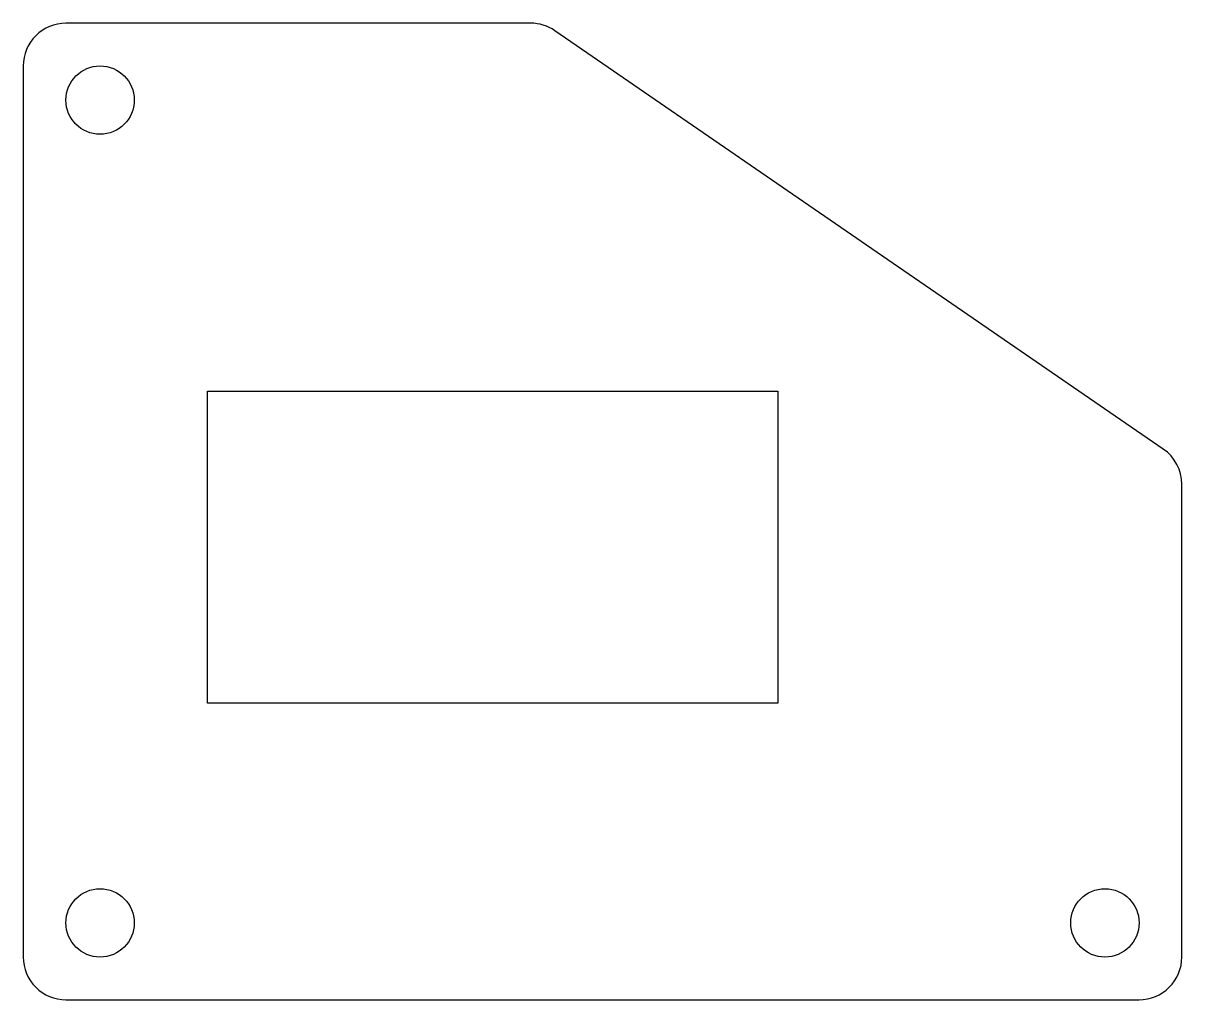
# Model space of a CAD drawing. Header units: millimetres. Extents: x -2 to 52.2, y 0 to 45.7.
import ezdxf

# ---------------------------------------------------------------- set-up
doc = ezdxf.new("R2010")
doc.units = ezdxf.units.MM

msp = doc.modelspace()

# ---------------------------------------------------------------- linework, layer by layer
msp.add_lwpolyline([(0, 0), (50.239, 0, 0.414214), (52.239, 2), (52.239, 24.122, 0.247), (51.372, 25.77), (22.889, 45.348, 0.151694), (21.756, 45.7), (0, 45.7, 0.414214), (-2, 43.7), (-2, 2, 0.414214)], format="xyb", close=True)
msp.add_lwpolyline([(33.326, 13.886), (6.626, 13.886), (6.626, 28.48), (33.326, 28.48)], close=True)
for centre in [(1.6, 42.1), (1.6, 3.6), (48.639, 3.6)]:
    msp.add_circle(centre, 1.6)

doc.saveas('drawing.dxf')
